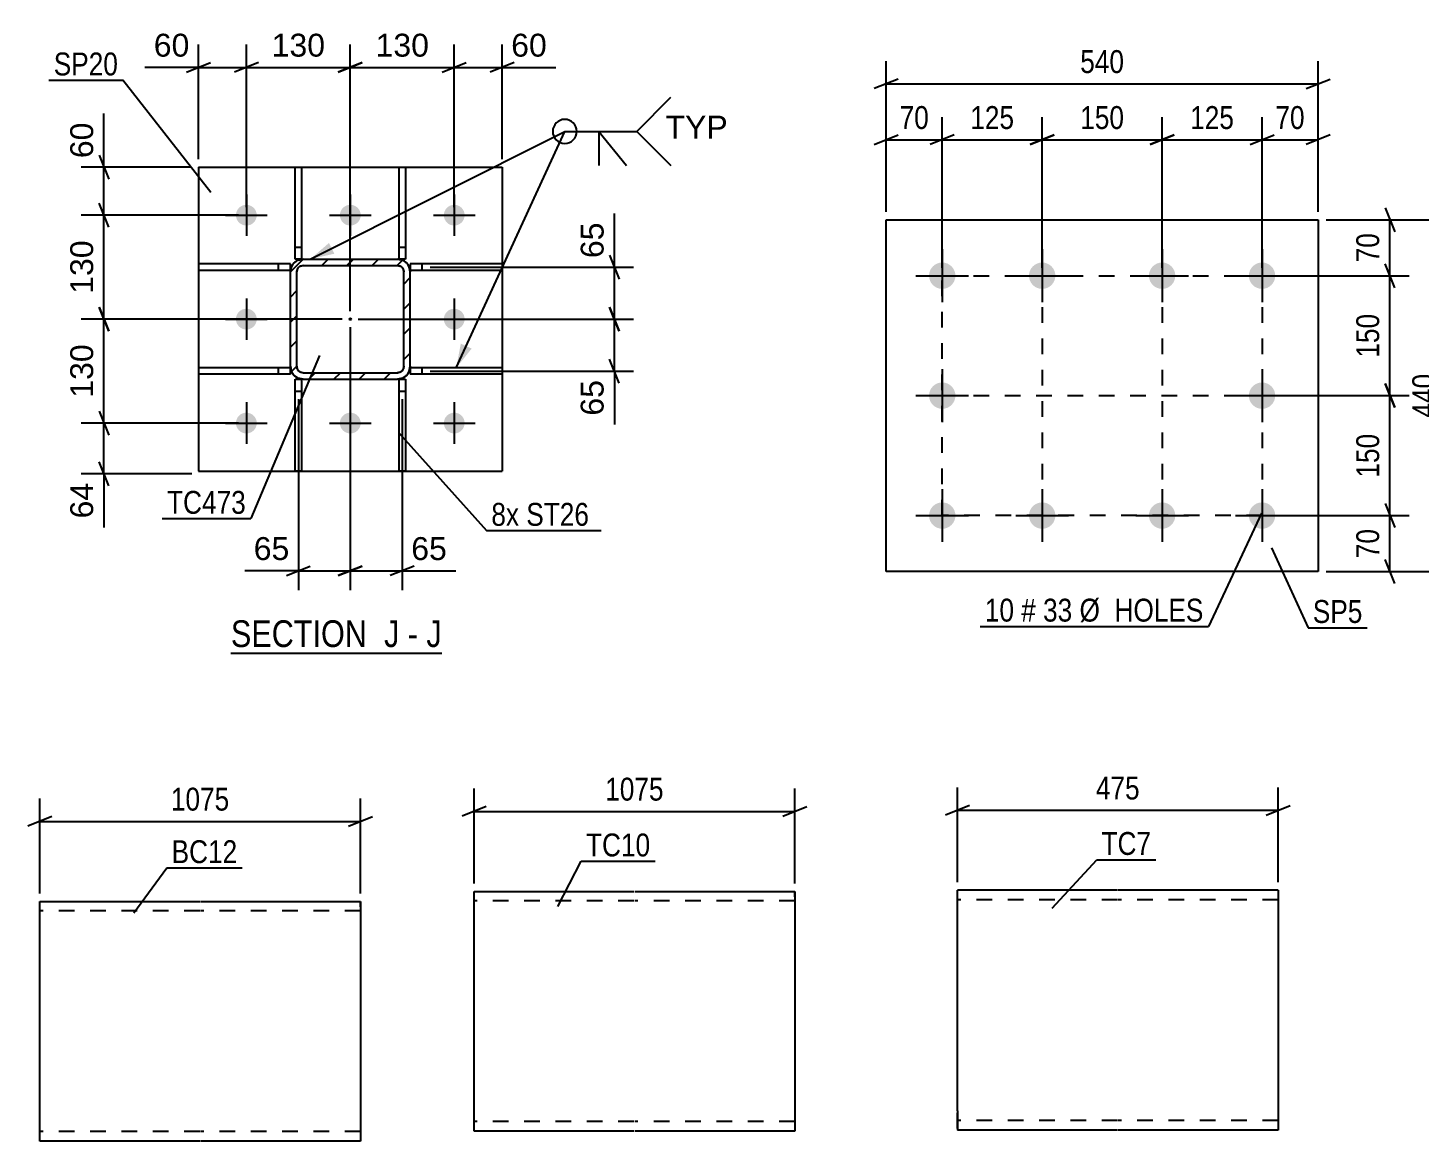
# Model space of a CAD drawing. Header units: millimetres. Extents: x 0 to 841, y 0 to 594.
# Drawn here: x 491 to 665, y 318.2 to 457.5 of the extents above; entities that cross this region are included whole.
import ezdxf

# ---------------------------------------------------------------- set-up
doc = ezdxf.new("R2010")
doc.units = ezdxf.units.MM
doc.linetypes.add('DXK_LINE_DOT2', pattern=[3.9198, 1.9599, -1.9599])
doc.linetypes.add('DXK_LINE_DOT3', pattern=[5.9187, 2.979, -0.9799, 0.9799, -0.9799])
doc.styles.add('Arial', font='ARIAL.TTF', dxfattribs={"height": 0.2})
doc.styles.add('Arial Narrow', font='ARIALN.TTF', dxfattribs={"height": 0.2})

# ---------------------------------------------------------------- blocks, each defined once
blk = doc.blocks.new('Unknown-284856622-21 - 1289')
at = {"color": 6, "linetype": 'Continuous'}
blk.add_line((516.37, 379.3), (542.74, 379.3), dxfattribs=at)
at = {"color": 0, "linetype": 'Continuous'}
for points in [[(534.48, 380.05), (534.48, 383.55), (516.37, 383.55), (516.37, 380.05)], [(537.44, 380.05), (537.44, 383.55), (535.53, 383.55), (535.53, 380.05)], [(539.77, 380.05), (539.77, 383.55), (538.49, 383.55), (538.49, 380.05)], [(542.74, 380.05), (542.74, 383.55), (540.82, 383.55), (540.82, 380.05)]]:
    blk.add_wipeout(points, dxfattribs=at)
at = {"color": 7, "linetype": 'Continuous', "style": 'Arial Narrow'}
for s, p in [('SECTION ', (516.37, 380.05)), ('J', (535.53, 380.05)), ('J', (540.82, 380.05)), ('-', (538.49, 380.05))]:
    blk.add_text(s, height=3.34, dxfattribs=at).set_placement(p)
blk = doc.blocks.new('Part-284856622-1387 - 1289')
at = {"color": 2, "linetype": 'Continuous'}
for p, q in [((523.8, 414.96), (512.3, 414.96)), ((512.3, 414.96), (512.3, 414.16)), ((523.8, 414.16), (512.3, 414.16)), ((523.8, 414.16), (523.8, 414.96))]:
    blk.add_line(p, q, dxfattribs=at)
at = {"color": 7, "linetype": 'DXK_LINE_DOT2'}
blk.add_line((522.3, 414.16), (522.3, 414.96), dxfattribs=at)
blk = doc.blocks.new('Part-284856622-1392 - 1289')
at = {"color": 2, "linetype": 'Continuous'}
for p, q in [((550.3, 427.96), (538.8, 427.96)), ((538.8, 427.96), (538.8, 427.16)), ((550.3, 427.16), (538.8, 427.16)), ((550.3, 427.96), (550.3, 427.16))]:
    blk.add_line(p, q, dxfattribs=at)
at = {"color": 7, "linetype": 'DXK_LINE_DOT2'}
blk.add_line((540.3, 427.16), (540.3, 427.96), dxfattribs=at)
blk = doc.blocks.new('Part-284856622-1336 - 1289')
at = {"linetype": 'Continuous'}
h = blk.add_hatch(dxfattribs=at)
h.set_pattern_fill('', scale=0.7, style=0, pattern_type=0)
h.set_pattern_definition([(45, (525.3967, 428.5623), (-1.57154, 1.57154), [])])
h.paths.add_polyline_path([(537.2, 428.56), (525.4, 428.56), (524.78, 428.44), (524.27, 428.09), (523.92, 427.57), (523.8, 426.96), (523.8, 415.16), (523.92, 414.55), (524.27, 414.03), (524.78, 413.68), (525.4, 413.56), (537.2, 413.56), (537.81, 413.68), (538.33, 414.03), (538.67, 414.55), (538.8, 415.16), (538.8, 426.96), (538.67, 427.57), (538.33, 428.09), (537.81, 428.44)])
h.paths.add_polyline_path([(537.94, 427.27), (538, 426.96), (538, 415.16), (537.94, 414.86), (537.76, 414.6), (537.5, 414.42), (537.2, 414.36), (525.4, 414.36), (525.09, 414.42), (524.83, 414.6), (524.66, 414.86), (524.6, 415.16), (524.6, 426.96), (524.66, 427.27), (524.83, 427.53), (525.09, 427.7), (525.4, 427.76), (537.2, 427.76), (537.5, 427.7), (537.76, 427.53)])
blk.add_hatch(color=246, dxfattribs=at).paths.add_polyline_path([(531.3, 420.96, -1), (531.3, 421.16, -1)])
at = {"color": 7, "linetype": 'DXK_LINE_DOT2'}
for p, q in [((524.78, 428.44), (525.4, 428.56)), ((525.4, 428.56), (537.2, 428.56)), ((537.2, 428.56), (537.81, 428.44)), ((523.8, 426.96), (523.92, 427.57)), ((523.8, 415.16), (523.8, 426.96)), ((524.66, 427.27), (524.6, 426.96)), ((524.6, 415.16), (524.6, 426.96)), ((525.4, 427.76), (525.09, 427.7)), ((525.4, 427.76), (537.2, 427.76)), ((537.5, 427.7), (537.2, 427.76)), ((538, 426.96), (537.94, 427.27)), ((538, 415.16), (538, 426.96)), ((538.67, 427.57), (538.8, 426.96)), ((538.8, 415.16), (538.8, 426.96)), ((523.92, 414.55), (523.8, 415.16)), ((524.6, 415.16), (524.66, 414.86)), ((525.09, 414.42), (525.4, 414.36)), ((525.4, 414.36), (537.2, 414.36)), ((537.2, 414.36), (537.5, 414.42)), ((537.94, 414.86), (538, 415.16)), ((538.8, 415.16), (538.67, 414.55)), ((525.4, 413.56), (524.78, 413.68)), ((525.4, 413.56), (537.2, 413.56)), ((537.81, 413.68), (537.2, 413.56))]:
    blk.add_line(p, q, dxfattribs=at)
at = {"color": 2, "linetype": 'Continuous'}
for p, q in [((525.4, 428.56), (524.78, 428.44)), ((525.4, 428.56), (537.2, 428.56)), ((537.81, 428.44), (537.2, 428.56)), ((523.92, 427.57), (523.8, 426.96)), ((523.8, 415.16), (523.8, 426.96)), ((524.6, 426.96), (524.66, 427.27)), ((524.6, 415.16), (524.6, 426.96)), ((525.09, 427.7), (525.4, 427.76)), ((525.4, 427.76), (537.2, 427.76)), ((537.2, 427.76), (537.5, 427.7)), ((537.94, 427.27), (538, 426.96)), ((538, 415.16), (538, 426.96)), ((538.8, 426.96), (538.67, 427.57)), ((538.8, 415.16), (538.8, 426.96)), ((523.8, 415.16), (523.92, 414.55)), ((524.66, 414.86), (524.6, 415.16)), ((525.4, 414.36), (525.09, 414.42)), ((525.4, 414.36), (537.2, 414.36)), ((537.5, 414.42), (537.2, 414.36)), ((538, 415.16), (537.94, 414.86)), ((538.67, 414.55), (538.8, 415.16)), ((524.78, 413.68), (525.4, 413.56)), ((525.4, 413.56), (537.2, 413.56)), ((537.2, 413.56), (537.81, 413.68))]:
    blk.add_line(p, q, dxfattribs=at)
at = {"color": 7, "linetype": 'DXK_LINE_DOT3'}
blk.add_line((531.3, 421.06), (531.3, 421.06), dxfattribs=at)
at = {"color": 246, "linetype": 'DXK_LINE_DOT2'}
blk.add_line((531.3, 421.06), (531.3, 421.06), dxfattribs=at)
at = {"color": 246, "linetype": 'Continuous'}
blk.add_circle((531.3, 421.06), 0.1, dxfattribs=at)
at = {"color": 7, "linetype": 'DXK_LINE_DOT2'}
for centre, radius, start, end in [((525.4, 426.96), 1.6, 112.5, 157.5), ((537.2, 426.96), 1.6, 22.5, 67.5), ((525.4, 426.96), 0.8, 112.5, 157.5), ((537.2, 426.96), 0.8, 22.5, 67.5), ((525.4, 415.16), 1.6, 202.5, 247.5), ((525.4, 415.16), 0.8, 202.5, 247.5), ((537.2, 415.16), 0.8, 292.5, 337.5), ((537.2, 415.16), 1.6, 292.5, 337.5)]:
    blk.add_arc(centre, radius, start, end, dxfattribs=at)
at = {"color": 2, "linetype": 'Continuous'}
for centre, radius, start, end in [((525.4, 426.96), 1.6, 112.5, 157.5), ((537.2, 426.96), 1.6, 22.5, 67.5), ((525.4, 426.96), 0.8, 112.5, 157.5), ((537.2, 426.96), 0.8, 22.5, 67.5), ((525.4, 415.16), 1.6, 202.5, 247.5), ((525.4, 415.16), 0.8, 202.5, 247.5), ((537.2, 415.16), 0.8, 292.5, 337.5), ((537.2, 415.16), 1.6, 292.5, 337.5)]:
    blk.add_arc(centre, radius, start, end, dxfattribs=at)
blk = doc.blocks.new('Bolt-284856622-1345 - 1289')
at = {"linetype": 'Continuous'}
for points in [[(519.6, 434.06, -1), (517, 434.06, -1)], [(532.6, 434.06, -1), (530, 434.06, -1)], [(545.6, 434.06, -1), (543, 434.06, -1)], [(519.6, 421.06, -1), (517, 421.06, -1)], [(545.6, 421.06, -1), (543, 421.06, -1)], [(519.6, 408.06, -1), (517, 408.06, -1)], [(532.6, 408.06, -1), (530, 408.06, -1)], [(545.6, 408.06, -1), (543, 408.06, -1)]]:
    blk.add_hatch(color=1, dxfattribs=at).paths.add_polyline_path(points)
at = {"color": 1, "linetype": 'Continuous'}
for p, q in [((518.3, 436.66), (518.3, 431.46)), ((531.3, 436.66), (531.3, 431.46)), ((544.3, 436.66), (544.3, 431.46)), ((515.7, 434.06), (520.9, 434.06)), ((528.7, 434.06), (533.9, 434.06)), ((541.7, 434.06), (546.9, 434.06)), ((518.3, 423.66), (518.3, 418.46)), ((544.3, 423.66), (544.3, 418.46)), ((515.7, 421.06), (520.9, 421.06)), ((541.7, 421.06), (546.9, 421.06)), ((518.3, 410.66), (518.3, 405.46)), ((531.3, 410.66), (531.3, 405.46)), ((544.3, 410.66), (544.3, 405.46)), ((515.7, 408.06), (520.9, 408.06)), ((528.7, 408.06), (533.9, 408.06)), ((541.7, 408.06), (546.9, 408.06))]:
    blk.add_line(p, q, dxfattribs=at)
blk = doc.blocks.new('Part-284856622-1382 - 1289')
at = {"color": 2, "linetype": 'Continuous'}
for p, q in [((523.8, 427.96), (512.3, 427.96)), ((512.3, 427.96), (512.3, 427.16)), ((523.8, 427.16), (512.3, 427.16)), ((523.8, 427.16), (523.8, 427.96))]:
    blk.add_line(p, q, dxfattribs=at)
at = {"color": 7, "linetype": 'DXK_LINE_DOT2'}
blk.add_line((522.3, 427.16), (522.3, 427.96), dxfattribs=at)
blk = doc.blocks.new('Part-284856622-1397 - 1289')
at = {"color": 2, "linetype": 'Continuous'}
for p, q in [((550.3, 414.96), (538.8, 414.96)), ((538.8, 414.96), (538.8, 414.16)), ((550.3, 414.16), (538.8, 414.16)), ((550.3, 414.96), (550.3, 414.16))]:
    blk.add_line(p, q, dxfattribs=at)
at = {"color": 7, "linetype": 'DXK_LINE_DOT2'}
blk.add_line((540.3, 414.16), (540.3, 414.96), dxfattribs=at)
blk = doc.blocks.new('Part-284856622-1402 - 1289')
at = {"color": 2, "linetype": 'Continuous'}
for p, q in [((537.4, 428.56), (537.4, 440.06)), ((537.4, 440.06), (538.2, 440.06)), ((538.2, 440.06), (538.2, 428.56)), ((538.2, 428.56), (537.4, 428.56))]:
    blk.add_line(p, q, dxfattribs=at)
at = {"color": 7, "linetype": 'DXK_LINE_DOT2'}
blk.add_line((537.4, 430.06), (538.2, 430.06), dxfattribs=at)
blk = doc.blocks.new('Part-284856622-1407 - 1289')
at = {"color": 2, "linetype": 'Continuous'}
for p, q in [((524.4, 428.56), (524.4, 440.06)), ((524.4, 440.06), (525.2, 440.06)), ((525.2, 440.06), (525.2, 428.56)), ((525.2, 428.56), (524.4, 428.56))]:
    blk.add_line(p, q, dxfattribs=at)
at = {"color": 7, "linetype": 'DXK_LINE_DOT2'}
blk.add_line((524.4, 430.06), (525.2, 430.06), dxfattribs=at)
blk = doc.blocks.new('Part-284856622-1412 - 1289')
at = {"color": 2, "linetype": 'Continuous'}
for p, q in [((537.4, 402.06), (537.4, 413.56)), ((537.4, 413.56), (538.2, 413.56)), ((538.2, 413.56), (538.2, 402.06)), ((538.2, 402.06), (537.4, 402.06))]:
    blk.add_line(p, q, dxfattribs=at)
at = {"color": 7, "linetype": 'DXK_LINE_DOT2'}
blk.add_line((537.4, 412.06), (538.2, 412.06), dxfattribs=at)
blk = doc.blocks.new('Part-284856622-1417 - 1289')
at = {"color": 2, "linetype": 'Continuous'}
for p, q in [((524.4, 402.06), (524.4, 413.56)), ((524.4, 413.56), (525.2, 413.56)), ((525.2, 413.56), (525.2, 402.06)), ((525.2, 402.06), (524.4, 402.06))]:
    blk.add_line(p, q, dxfattribs=at)
at = {"color": 7, "linetype": 'DXK_LINE_DOT2'}
blk.add_line((524.4, 412.06), (525.2, 412.06), dxfattribs=at)
blk = doc.blocks.new('Part-284856622-1474 - 1289')
at = {"color": 2, "linetype": 'Continuous'}
for p, q in [((512.3, 440.06), (550.3, 440.06)), ((512.3, 440.06), (512.3, 402.06)), ((550.3, 440.06), (550.3, 402.06)), ((512.3, 402.06), (550.3, 402.06))]:
    blk.add_line(p, q, dxfattribs=at)
blk = doc.blocks.new('Part-284856622-5998 - 5991')
at = {"color": 2, "linetype": 'Continuous'}
for p, q in [((546.78, 321.89), (546.78, 349.49)), ((546.78, 349.49), (566.78, 349.49)), ((566.88, 349.49), (586.88, 349.49)), ((586.88, 349.49), (586.88, 348.79)), ((586.88, 348.79), (586.88, 319.49)), ((546.78, 319.49), (546.78, 321.89)), ((566.78, 319.49), (546.78, 319.49)), ((586.88, 319.49), (566.88, 319.49))]:
    blk.add_line(p, q, dxfattribs=at)
at = {"color": 7, "linetype": 'DXK_LINE_DOT2'}
for p, q in [((566.78, 348.29), (546.78, 348.29)), ((586.88, 348.29), (566.88, 348.29)), ((586.88, 348.79), (586.88, 349.31)), ((546.78, 319.67), (546.78, 321.89)), ((546.78, 320.69), (546.78, 320.78)), ((566.78, 320.69), (546.78, 320.69)), ((586.88, 320.69), (566.88, 320.69)), ((586.88, 320.69), (586.88, 320.78))]:
    blk.add_line(p, q, dxfattribs=at)
blk = doc.blocks.new('Part-284856622-6021 - 6015')
at = {"color": 2, "linetype": 'Continuous'}
for p, q in [((492.47, 320.64), (492.47, 348.24)), ((492.47, 348.24), (512.47, 348.24)), ((512.57, 348.24), (532.57, 348.24)), ((532.57, 348.24), (532.57, 347.54)), ((532.57, 347.54), (532.57, 318.24)), ((492.47, 318.24), (492.47, 320.64)), ((512.47, 318.24), (492.47, 318.24)), ((532.57, 318.24), (512.57, 318.24))]:
    blk.add_line(p, q, dxfattribs=at)
at = {"color": 7, "linetype": 'DXK_LINE_DOT2'}
for p, q in [((532.57, 347.54), (532.57, 348.06)), ((512.47, 347.04), (492.47, 347.04)), ((532.57, 347.04), (512.57, 347.04)), ((492.47, 318.43), (492.47, 320.64)), ((492.47, 319.44), (492.47, 319.54)), ((512.47, 319.44), (492.47, 319.44)), ((532.57, 319.44), (512.57, 319.44)), ((532.57, 319.44), (532.57, 319.54))]:
    blk.add_line(p, q, dxfattribs=at)
blk = doc.blocks.new('Bolt-284856622-6213 - 6179')
at = {"linetype": 'Continuous'}
for points in [[(605.33, 428.14, -1), (605.33, 424.84, -1)], [(617.83, 428.14, -1), (617.83, 424.84, -1)], [(632.83, 428.14, -1), (632.83, 424.84, -1)], [(645.33, 428.14, -1), (645.33, 424.84, -1)], [(605.33, 413.14, -1), (605.33, 409.84, -1)], [(645.33, 413.14, -1), (645.33, 409.84, -1)], [(605.33, 398.14, -1), (605.33, 394.84, -1)], [(617.83, 398.14, -1), (617.83, 394.84, -1)], [(632.83, 398.14, -1), (632.83, 394.84, -1)], [(645.33, 398.14, -1), (645.33, 394.84, -1)]]:
    blk.add_hatch(color=1, dxfattribs=at).paths.add_polyline_path(points)
at = {"color": 1, "linetype": 'Continuous'}
for p, q in [((605.33, 429.79), (605.33, 423.19)), ((617.83, 429.79), (617.83, 423.19)), ((632.83, 429.79), (632.83, 423.19)), ((645.33, 429.79), (645.33, 423.19)), ((602.03, 426.49), (608.63, 426.49)), ((614.53, 426.49), (621.13, 426.49)), ((629.53, 426.49), (636.13, 426.49)), ((642.03, 426.49), (648.63, 426.49)), ((605.33, 414.79), (605.33, 408.19)), ((645.33, 414.79), (645.33, 408.19)), ((602.03, 411.49), (608.63, 411.49)), ((642.03, 411.49), (648.63, 411.49)), ((605.33, 399.79), (605.33, 393.19)), ((617.83, 399.79), (617.83, 393.19)), ((632.83, 399.79), (632.83, 393.19)), ((645.33, 399.79), (645.33, 393.19)), ((602.03, 396.49), (608.63, 396.49)), ((614.53, 396.49), (621.13, 396.49)), ((629.53, 396.49), (636.13, 396.49)), ((642.03, 396.49), (648.63, 396.49))]:
    blk.add_line(p, q, dxfattribs=at)
blk = doc.blocks.new('Part-284856622-6218 - 6179')
at = {"color": 2, "linetype": 'Continuous'}
for p, q in [((598.33, 389.49), (598.33, 433.49)), ((598.33, 433.49), (652.33, 433.49)), ((652.33, 433.49), (652.33, 389.49)), ((652.33, 389.49), (598.33, 389.49))]:
    blk.add_line(p, q, dxfattribs=at)
blk = doc.blocks.new('Part-284856622-14440 - 14439')
at = {"color": 2, "linetype": 'Continuous'}
for p, q in [((627.25, 349.63), (607.25, 349.63)), ((607.25, 322.03), (607.25, 349.63)), ((647.35, 349.63), (627.35, 349.63)), ((647.35, 349.63), (647.35, 319.63)), ((607.25, 322.03), (607.25, 319.63)), ((627.25, 319.63), (607.25, 319.63)), ((647.35, 319.63), (627.35, 319.63))]:
    blk.add_line(p, q, dxfattribs=at)
at = {"color": 7, "linetype": 'DXK_LINE_DOT2'}
for p, q in [((627.25, 348.43), (607.25, 348.43)), ((647.35, 348.43), (627.35, 348.43)), ((607.25, 319.81), (607.25, 322.03)), ((607.25, 320.83), (607.25, 320.92)), ((627.25, 320.83), (607.25, 320.83)), ((647.35, 320.83), (627.35, 320.83)), ((647.35, 320.83), (647.35, 320.92))]:
    blk.add_line(p, q, dxfattribs=at)
blk = doc.blocks.new('Rectangle-284856622-6314 - 6179')
at = {"color": 1, "linetype": 'DXK_LINE_DOT2'}
blk.add_lwpolyline([(605.33, 426.49), (645.33, 426.49), (645.33, 396.49), (605.33, 396.49), (605.33, 426.49)], close=True, dxfattribs=at)
blk = doc.blocks.new('Line-284856622-6307 - 6179')
at = {"color": 1, "linetype": 'DXK_LINE_DOT2'}
blk.add_line((617.83, 426.49), (617.83, 396.49), dxfattribs=at)
blk = doc.blocks.new('Line-284856622-6300 - 6179')
at = {"color": 1, "linetype": 'DXK_LINE_DOT2'}
blk.add_line((632.83, 426.49), (632.83, 396.49), dxfattribs=at)
blk = doc.blocks.new('Line-284856622-6293 - 6179')
at = {"color": 1, "linetype": 'DXK_LINE_DOT2'}
blk.add_line((605.33, 411.49), (645.33, 411.49), dxfattribs=at)
blk = doc.blocks.new('StraightDimension-284856622-1486 - 1289')
at = {"color": 7, "linetype": 'Continuous'}
for p, q in [((563.73, 422.56), (564.93, 419.56)), ((532.3, 421.06), (566.73, 421.06)), ((564.33, 414.56), (564.33, 421.06)), ((564.93, 413.06), (563.73, 416.06)), ((541.3, 414.56), (566.73, 414.56))]:
    blk.add_line(p, q, dxfattribs=at)
at = {"color": 0}
blk.add_wipeout([(563.58, 414.04), (559.38, 414.04), (559.38, 408.39), (563.58, 408.39)], dxfattribs=at)
at = {"color": 7, "linetype": 'Continuous'}
blk.add_line((564.33, 414.56), (564.33, 407.87), dxfattribs=at)
blk.add_line((564.33, 414.56), (564.33, 407.87), dxfattribs=at)
at = {"color": 3, "style": 'Arial'}
blk.add_text('65', height=2.865, rotation=90.0002, dxfattribs=at).set_placement((562.98, 408.99))
blk = doc.blocks.new('StraightDimension-284856622-1511 - 1289')
at = {"color": 7, "linetype": 'Continuous'}
for p, q in [((499.89, 441.56), (501.09, 438.56)), ((511.3, 440.06), (497.64, 440.06)), ((500.49, 434.06), (500.49, 440.06)), ((501.09, 432.56), (499.89, 435.56)), ((517.3, 434.06), (497.64, 434.06))]:
    blk.add_line(p, q, dxfattribs=at)
at = {"color": 0}
blk.add_wipeout([(499.74, 446.23), (495.54, 446.23), (495.54, 440.59), (499.74, 440.59)], dxfattribs=at)
at = {"color": 7, "linetype": 'Continuous'}
blk.add_line((500.49, 440.06), (500.49, 446.76), dxfattribs=at)
blk.add_line((500.49, 440.06), (500.49, 446.76), dxfattribs=at)
at = {"color": 3, "style": 'Arial'}
blk.add_text('60', height=2.865, rotation=90.0002, dxfattribs=at).set_placement((499.14, 441.19))
blk = doc.blocks.new('StraightDimension-284856622-1477 - 1289')
at = {"color": 7, "linetype": 'Continuous'}
for p, q in [((563.73, 429.06), (564.93, 426.06)), ((541.3, 427.56), (566.73, 427.56)), ((564.33, 421.06), (564.33, 427.56)), ((564.93, 419.56), (563.73, 422.56)), ((532.3, 421.06), (566.73, 421.06))]:
    blk.add_line(p, q, dxfattribs=at)
at = {"color": 0}
blk.add_wipeout([(563.58, 433.73), (559.38, 433.73), (559.38, 428.09), (563.58, 428.09)], dxfattribs=at)
at = {"color": 7, "linetype": 'Continuous'}
blk.add_line((564.33, 427.56), (564.33, 434.26), dxfattribs=at)
blk.add_line((564.33, 427.56), (564.33, 434.26), dxfattribs=at)
at = {"color": 3, "style": 'Arial'}
blk.add_text('65', height=2.865, rotation=90.0002, dxfattribs=at).set_placement((562.98, 428.69))
blk = doc.blocks.new('StraightDimension-284856622-1492 - 1289')
at = {"color": 7, "linetype": 'Continuous'}
for p, q in [((499.89, 409.56), (501.09, 406.56)), ((517.3, 408.06), (497.64, 408.06)), ((500.49, 401.7), (500.49, 408.06)), ((501.09, 400.2), (499.89, 403.2)), ((511.48, 401.7), (497.64, 401.7))]:
    blk.add_line(p, q, dxfattribs=at)
at = {"color": 0}
blk.add_wipeout([(499.74, 401.18), (495.54, 401.18), (495.54, 395.53), (499.74, 395.53)], dxfattribs=at)
at = {"color": 7, "linetype": 'Continuous'}
blk.add_line((500.49, 401.7), (500.49, 395.01), dxfattribs=at)
blk.add_line((500.49, 401.7), (500.49, 395.01), dxfattribs=at)
at = {"color": 3, "style": 'Arial'}
blk.add_text('64', height=2.865, rotation=90.0002, dxfattribs=at).set_placement((499.14, 396.13))
blk = doc.blocks.new('StraightDimension-284856622-1499 - 1289')
at = {"color": 7, "linetype": 'Continuous'}
for p, q in [((501.09, 419.56), (499.89, 422.56)), ((530.3, 421.06), (497.64, 421.06)), ((500.49, 408.06), (500.49, 421.06)), ((499.89, 409.56), (501.09, 406.56)), ((517.3, 408.06), (497.64, 408.06))]:
    blk.add_line(p, q, dxfattribs=at)
at = {"color": 0}
blk.add_wipeout([(499.74, 418.5), (495.54, 418.5), (495.54, 410.63), (499.74, 410.63)], dxfattribs=at)
at = {"color": 3, "style": 'Arial'}
blk.add_text('130', height=2.865, rotation=90.0002, dxfattribs=at).set_placement((499.14, 411.23))
blk = doc.blocks.new('StraightDimension-284856622-1552 - 1289')
at = {"color": 7, "linetype": 'Continuous'}
for p, q in [((512.3, 441.06), (512.3, 455.39)), ((518.3, 435.06), (518.3, 455.39)), ((510.8, 451.94), (513.8, 453.14)), ((512.3, 452.54), (518.3, 452.54)), ((519.8, 453.14), (516.8, 451.94))]:
    blk.add_line(p, q, dxfattribs=at)
at = {"color": 0}
blk.add_wipeout([(511.77, 453.29), (511.77, 457.49), (506.12, 457.49), (506.12, 453.29)], dxfattribs=at)
at = {"color": 7, "linetype": 'Continuous'}
blk.add_line((512.3, 452.54), (505.6, 452.54), dxfattribs=at)
blk.add_line((512.3, 452.54), (505.6, 452.54), dxfattribs=at)
at = {"color": 3, "style": 'Arial'}
blk.add_text('60', height=2.865, dxfattribs=at).set_placement((506.72, 453.89))
blk = doc.blocks.new('StraightDimension-284856622-1505 - 1289')
at = {"color": 7, "linetype": 'Continuous'}
for p, q in [((501.09, 432.56), (499.89, 435.56)), ((517.3, 434.06), (497.64, 434.06)), ((500.49, 421.06), (500.49, 434.06)), ((499.89, 422.56), (501.09, 419.56)), ((530.3, 421.06), (497.64, 421.06))]:
    blk.add_line(p, q, dxfattribs=at)
at = {"color": 0}
blk.add_wipeout([(499.74, 431.5), (495.54, 431.5), (495.54, 423.63), (499.74, 423.63)], dxfattribs=at)
at = {"color": 3, "style": 'Arial'}
blk.add_text('130', height=2.865, rotation=90.0002, dxfattribs=at).set_placement((499.14, 424.23))
blk = doc.blocks.new('StraightDimension-284856622-1519 - 1289')
at = {"color": 7, "linetype": 'Continuous'}
for p, q in [((531.3, 420.06), (531.3, 387.18)), ((524.8, 411.06), (524.8, 387.18)), ((523.3, 388.98), (526.3, 390.18)), ((532.8, 390.18), (529.8, 388.98)), ((524.8, 389.58), (531.3, 389.58))]:
    blk.add_line(p, q, dxfattribs=at)
at = {"color": 0}
blk.add_wipeout([(524.27, 390.33), (524.27, 394.53), (518.62, 394.53), (518.62, 390.33)], dxfattribs=at)
at = {"color": 7, "linetype": 'Continuous'}
blk.add_line((524.8, 389.58), (518.1, 389.58), dxfattribs=at)
blk.add_line((524.8, 389.58), (518.1, 389.58), dxfattribs=at)
at = {"color": 3, "style": 'Arial'}
blk.add_text('65', height=2.865, dxfattribs=at).set_placement((519.22, 390.93))
blk = doc.blocks.new('StraightDimension-284856622-1526 - 1289')
at = {"color": 7, "linetype": 'Continuous'}
for p, q in [((531.3, 420.06), (531.3, 387.18)), ((537.8, 411.06), (537.8, 387.18)), ((529.8, 388.98), (532.8, 390.18)), ((539.3, 390.18), (536.3, 388.98)), ((531.3, 389.58), (537.8, 389.58))]:
    blk.add_line(p, q, dxfattribs=at)
at = {"color": 0}
blk.add_wipeout([(543.97, 390.33), (543.97, 394.53), (538.32, 394.53), (538.32, 390.33)], dxfattribs=at)
at = {"color": 7, "linetype": 'Continuous'}
blk.add_line((537.8, 389.58), (544.49, 389.58), dxfattribs=at)
blk.add_line((537.8, 389.58), (544.49, 389.58), dxfattribs=at)
at = {"color": 3, "style": 'Arial'}
blk.add_text('65', height=2.865, dxfattribs=at).set_placement((538.92, 390.93))
blk = doc.blocks.new('StraightDimension-284856622-1532 - 1289')
at = {"color": 7, "linetype": 'Continuous'}
for p, q in [((531.3, 422.06), (531.3, 455.39)), ((544.3, 435.06), (544.3, 455.39)), ((532.8, 453.14), (529.8, 451.94)), ((531.3, 452.54), (544.3, 452.54)), ((542.8, 451.94), (545.8, 453.14))]:
    blk.add_line(p, q, dxfattribs=at)
at = {"color": 0}
blk.add_wipeout([(541.73, 453.29), (541.73, 457.49), (533.86, 457.49), (533.86, 453.29)], dxfattribs=at)
at = {"color": 3, "style": 'Arial'}
blk.add_text('130', height=2.865, dxfattribs=at).set_placement((534.46, 453.89))
blk = doc.blocks.new('StraightDimension-284856622-1542 - 1289')
at = {"color": 7, "linetype": 'Continuous'}
for p, q in [((544.3, 435.06), (544.3, 455.39)), ((550.3, 441.06), (550.3, 455.39)), ((542.8, 451.94), (545.8, 453.14)), ((544.3, 452.54), (550.3, 452.54)), ((551.8, 453.14), (548.8, 451.94))]:
    blk.add_line(p, q, dxfattribs=at)
at = {"color": 0}
blk.add_wipeout([(556.47, 453.29), (556.47, 457.49), (550.82, 457.49), (550.82, 453.29)], dxfattribs=at)
at = {"color": 7, "linetype": 'Continuous'}
blk.add_line((550.3, 452.54), (556.99, 452.54), dxfattribs=at)
blk.add_line((550.3, 452.54), (556.99, 452.54), dxfattribs=at)
at = {"color": 3, "style": 'Arial'}
blk.add_text('60', height=2.865, dxfattribs=at).set_placement((551.42, 453.89))
blk = doc.blocks.new('StraightDimension-284856622-1562 - 1289')
at = {"color": 7, "linetype": 'Continuous'}
for p, q in [((518.3, 435.06), (518.3, 455.39)), ((531.3, 422.06), (531.3, 455.39)), ((519.8, 453.14), (516.8, 451.94)), ((518.3, 452.54), (531.3, 452.54)), ((529.8, 451.94), (532.8, 453.14))]:
    blk.add_line(p, q, dxfattribs=at)
at = {"color": 0}
blk.add_wipeout([(528.73, 453.29), (528.73, 457.49), (520.86, 457.49), (520.86, 453.29)], dxfattribs=at)
at = {"color": 3, "style": 'Arial'}
blk.add_text('130', height=2.865, dxfattribs=at).set_placement((521.46, 453.89))
blk = doc.blocks.new('StraightDimension-284856622-6001 - 5991')
at = {"color": 7, "linetype": 'Continuous'}
for p, q in [((546.78, 350.49), (546.78, 362.34)), ((586.88, 350.49), (586.88, 362.34)), ((548.28, 360.09), (545.28, 358.89)), ((546.78, 359.49), (586.88, 359.49)), ((585.38, 358.89), (588.38, 360.09))]:
    blk.add_line(p, q, dxfattribs=at)
at = {"color": 0}
blk.add_wipeout([(571.09, 360.24), (571.09, 364.44), (562.58, 364.44), (562.58, 360.24)], dxfattribs=at)
at = {"color": 3, "style": 'Arial Narrow'}
blk.add_text('1075', height=2.863, dxfattribs=at).set_placement((563.18, 360.84))
blk = doc.blocks.new('StraightDimension-284856622-6027 - 6015')
at = {"color": 7, "linetype": 'Continuous'}
for p, q in [((492.47, 349.24), (492.47, 361.09)), ((532.57, 349.24), (532.57, 361.09)), ((493.97, 358.84), (490.97, 357.64)), ((531.07, 357.64), (534.07, 358.84)), ((492.47, 358.24), (532.57, 358.24))]:
    blk.add_line(p, q, dxfattribs=at)
at = {"color": 0}
blk.add_wipeout([(516.77, 358.99), (516.77, 363.19), (508.26, 363.19), (508.26, 358.99)], dxfattribs=at)
at = {"color": 3, "style": 'Arial Narrow'}
blk.add_text('1075', height=2.863, dxfattribs=at).set_placement((508.86, 359.59))
blk = doc.blocks.new('StraightDimension-284856622-6220 - 6179')
at = {"color": 7, "linetype": 'Continuous'}
for p, q in [((598.33, 434.49), (598.33, 453.34)), ((652.33, 434.49), (652.33, 453.34)), ((599.83, 451.09), (596.83, 449.89)), ((650.83, 449.89), (653.83, 451.09)), ((598.33, 450.49), (652.33, 450.49))]:
    blk.add_line(p, q, dxfattribs=at)
at = {"color": 0}
blk.add_wipeout([(628.67, 451.24), (628.67, 455.44), (621.99, 455.44), (621.99, 451.24)], dxfattribs=at)
at = {"color": 3, "style": 'Arial Narrow'}
blk.add_text('540', height=2.863, dxfattribs=at).set_placement((622.59, 451.84))
blk = doc.blocks.new('StraightDimension-284856622-6231 - 6179')
at = {"color": 7, "linetype": 'Continuous'}
for p, q in [((645.33, 427.49), (645.33, 446.34)), ((652.33, 434.49), (652.33, 446.34)), ((643.83, 442.89), (646.83, 444.09)), ((653.83, 444.09), (650.83, 442.89)), ((645.33, 443.49), (652.33, 443.49))]:
    blk.add_line(p, q, dxfattribs=at)
at = {"color": 0}
blk.add_wipeout([(651.26, 444.24), (651.26, 448.44), (646.4, 448.44), (646.4, 444.24)], dxfattribs=at)
at = {"color": 3, "style": 'Arial Narrow'}
blk.add_text('70', height=2.863, dxfattribs=at).set_placement((647, 444.84))
blk = doc.blocks.new('StraightDimension-284856622-6247 - 6179')
at = {"color": 7, "linetype": 'Continuous'}
for p, q in [((598.33, 434.49), (598.33, 446.34)), ((605.33, 427.49), (605.33, 446.34)), ((596.83, 442.89), (599.83, 444.09)), ((606.83, 444.09), (603.83, 442.89)), ((598.33, 443.49), (605.33, 443.49))]:
    blk.add_line(p, q, dxfattribs=at)
at = {"color": 0}
blk.add_wipeout([(604.26, 444.24), (604.26, 448.44), (599.4, 448.44), (599.4, 444.24)], dxfattribs=at)
at = {"color": 3, "style": 'Arial Narrow'}
blk.add_text('70', height=2.863, dxfattribs=at).set_placement((600, 444.84))
blk = doc.blocks.new('StraightDimension-284856622-6258 - 6179')
at = {"color": 7, "linetype": 'Continuous'}
for p, q in [((653.33, 433.49), (670.73, 433.49)), ((668.93, 431.99), (667.73, 434.99)), ((668.33, 389.49), (668.33, 433.49)), ((667.73, 390.99), (668.93, 387.99)), ((653.33, 389.49), (670.73, 389.49))]:
    blk.add_line(p, q, dxfattribs=at)
at = {"color": 0}
blk.add_wipeout([(667.58, 414.83), (663.38, 414.83), (663.38, 408.14), (667.58, 408.14)], dxfattribs=at)
at = {"color": 3, "style": 'Arial Narrow'}
blk.add_text('440', height=2.863, rotation=90.0002, dxfattribs=at).set_placement((666.98, 408.74))
blk = doc.blocks.new('StraightDimension-284856622-6269 - 6179')
at = {"color": 7, "linetype": 'Continuous'}
for p, q in [((653.33, 433.49), (663.73, 433.49)), ((660.73, 434.99), (661.93, 431.99)), ((661.33, 426.49), (661.33, 433.49)), ((646.33, 426.49), (663.73, 426.49)), ((661.93, 424.99), (660.73, 427.99))]:
    blk.add_line(p, q, dxfattribs=at)
at = {"color": 0}
blk.add_wipeout([(660.58, 432.41), (656.38, 432.41), (656.38, 427.56), (660.58, 427.56)], dxfattribs=at)
at = {"color": 3, "style": 'Arial Narrow'}
blk.add_text('70', height=2.863, rotation=90.0002, dxfattribs=at).set_placement((659.98, 428.16))
blk = doc.blocks.new('StraightDimension-284856622-6283 - 6179')
at = {"color": 7, "linetype": 'Continuous'}
for p, q in [((660.73, 397.99), (661.93, 394.99)), ((646.33, 396.49), (663.73, 396.49)), ((661.33, 389.49), (661.33, 396.49)), ((661.93, 387.99), (660.73, 390.99)), ((653.33, 389.49), (663.73, 389.49))]:
    blk.add_line(p, q, dxfattribs=at)
at = {"color": 0}
blk.add_wipeout([(660.58, 395.41), (656.38, 395.41), (656.38, 390.56), (660.58, 390.56)], dxfattribs=at)
at = {"color": 3, "style": 'Arial Narrow'}
blk.add_text('70', height=2.863, rotation=90.0002, dxfattribs=at).set_placement((659.98, 391.16))
blk = doc.blocks.new('StraightDimension-284856622-17950 - 6179')
at = {"color": 7, "linetype": 'Continuous'}
for p, q in [((605.33, 427.49), (605.33, 446.34)), ((617.83, 427.49), (617.83, 446.34)), ((606.83, 444.09), (603.83, 442.89)), ((616.33, 442.89), (619.33, 444.09)), ((605.33, 443.49), (617.83, 443.49))]:
    blk.add_line(p, q, dxfattribs=at)
at = {"color": 0}
blk.add_wipeout([(614.92, 444.24), (614.92, 448.44), (608.24, 448.44), (608.24, 444.24)], dxfattribs=at)
at = {"color": 3, "style": 'Arial Narrow'}
blk.add_text('125', height=2.863, dxfattribs=at).set_placement((608.84, 444.84))
blk = doc.blocks.new('StraightDimension-284856622-17952 - 6179')
at = {"color": 7, "linetype": 'Continuous'}
for p, q in [((617.83, 427.49), (617.83, 446.34)), ((632.83, 427.49), (632.83, 446.34)), ((619.33, 444.09), (616.33, 442.89)), ((631.33, 442.89), (634.33, 444.09)), ((617.83, 443.49), (632.83, 443.49))]:
    blk.add_line(p, q, dxfattribs=at)
at = {"color": 0}
blk.add_wipeout([(628.67, 444.24), (628.67, 448.44), (621.99, 448.44), (621.99, 444.24)], dxfattribs=at)
at = {"color": 3, "style": 'Arial Narrow'}
blk.add_text('150', height=2.863, dxfattribs=at).set_placement((622.59, 444.84))
blk = doc.blocks.new('StraightDimension-284856622-17954 - 6179')
at = {"color": 7, "linetype": 'Continuous'}
for p, q in [((632.83, 427.49), (632.83, 446.34)), ((645.33, 427.49), (645.33, 446.34)), ((634.33, 444.09), (631.33, 442.89)), ((643.83, 442.89), (646.83, 444.09)), ((632.83, 443.49), (645.33, 443.49))]:
    blk.add_line(p, q, dxfattribs=at)
at = {"color": 0}
blk.add_wipeout([(642.42, 444.24), (642.42, 448.44), (635.74, 448.44), (635.74, 444.24)], dxfattribs=at)
at = {"color": 3, "style": 'Arial Narrow'}
blk.add_text('125', height=2.863, dxfattribs=at).set_placement((636.34, 444.84))
blk = doc.blocks.new('StraightDimension-284856622-17956 - 6179')
at = {"color": 7, "linetype": 'Continuous'}
for p, q in [((661.93, 409.99), (660.73, 412.99)), ((646.33, 411.49), (663.73, 411.49)), ((661.33, 396.49), (661.33, 411.49)), ((660.73, 397.99), (661.93, 394.99)), ((646.33, 396.49), (663.73, 396.49))]:
    blk.add_line(p, q, dxfattribs=at)
at = {"color": 0}
blk.add_wipeout([(660.58, 407.33), (656.38, 407.33), (656.38, 400.64), (660.58, 400.64)], dxfattribs=at)
at = {"color": 3, "style": 'Arial Narrow'}
blk.add_text('150', height=2.863, rotation=90.0002, dxfattribs=at).set_placement((659.98, 401.24))
blk = doc.blocks.new('StraightDimension-284856622-17958 - 6179')
at = {"color": 7, "linetype": 'Continuous'}
for p, q in [((646.33, 426.49), (663.73, 426.49)), ((661.93, 424.99), (660.73, 427.99)), ((661.33, 411.49), (661.33, 426.49)), ((660.73, 412.99), (661.93, 409.99)), ((646.33, 411.49), (663.73, 411.49))]:
    blk.add_line(p, q, dxfattribs=at)
at = {"color": 0}
blk.add_wipeout([(660.58, 422.33), (656.38, 422.33), (656.38, 415.64), (660.58, 415.64)], dxfattribs=at)
at = {"color": 3, "style": 'Arial Narrow'}
blk.add_text('150', height=2.863, rotation=90.0002, dxfattribs=at).set_placement((659.98, 416.24))
blk = doc.blocks.new('StraightDimension-284856622-14593 - 14439')
at = {"color": 7, "linetype": 'Continuous'}
for p, q in [((607.25, 350.63), (607.25, 362.48)), ((647.35, 350.63), (647.35, 362.48)), ((608.75, 360.23), (605.75, 359.03)), ((645.85, 359.03), (648.85, 360.23)), ((607.25, 359.63), (647.35, 359.63))]:
    blk.add_line(p, q, dxfattribs=at)
at = {"color": 0}
blk.add_wipeout([(630.64, 360.38), (630.64, 364.58), (623.95, 364.58), (623.95, 360.38)], dxfattribs=at)
at = {"color": 3, "style": 'Arial Narrow'}
blk.add_text('475', height=2.863, dxfattribs=at).set_placement((624.55, 360.98))
blk = doc.blocks.new('Mark-284856622-1332 - 1289')
at = {"color": 0}
blk.add_wipeout([(518.24, 396.71), (518.24, 399.71), (508.38, 399.71), (508.38, 396.71)], dxfattribs=at)
blk.add_wipeout([(518.24, 396.71), (518.24, 399.71), (508.38, 399.71), (508.38, 396.71)], dxfattribs=at)
at = {"color": 30, "linetype": 'Continuous'}
for p in [(527.46, 416.52), (507.78, 396.11)]:
    blk.add_line(p, (518.84, 396.11), dxfattribs=at)
at = {"color": 3, "style": 'Arial Narrow'}
blk.add_text('TC473', height=2.863, dxfattribs=at).set_placement((508.38, 396.71))
blk = doc.blocks.new('Mark-284856622-1470 - 1289')
at = {"color": 0}
blk.add_wipeout([(502.25, 451.54), (502.25, 454.54), (494.21, 454.54), (494.21, 451.54)], dxfattribs=at)
blk.add_wipeout([(502.25, 451.54), (502.25, 454.54), (494.21, 454.54), (494.21, 451.54)], dxfattribs=at)
at = {"color": 30, "linetype": 'Continuous'}
for p in [(493.61, 450.94), (513.84, 436.89)]:
    blk.add_line(p, (502.85, 450.94), dxfattribs=at)
at = {"color": 3, "style": 'Arial Narrow'}
blk.add_text('SP20', height=2.863, dxfattribs=at).set_placement((494.21, 451.54))
blk = doc.blocks.new('WeldMark-284856622-1571 - 1289')
at = {"linetype": 'Continuous'}
for points in [[(529.31, 429.24), (526.3, 428.57), (528.64, 430.59)], [(546.48, 417.38), (544.55, 414.96), (545.12, 418)]]:
    blk.add_hatch(color=30, dxfattribs=at).paths.add_polyline_path(points)
at = {"color": 30, "linetype": 'Continuous'}
for p, q in [((526.3, 428.57), (558.12, 444.54)), ((544.55, 414.96), (558.12, 444.54)), ((558.12, 444.54), (567.12, 444.54))]:
    blk.add_line(p, q, dxfattribs=at)
at = {"color": 3, "linetype": 'Continuous'}
for q in [(565.83, 440.26), (562.4, 440.26)]:
    blk.add_line((562.4, 444.54), q, dxfattribs=at)
for start, end in [(90, 270), (270, 90)]:
    blk.add_arc((558.12, 444.54), 1.5, start, end, dxfattribs=at)
at = {"color": 0, "linetype": 'Continuous'}
blk.add_wipeout([(578.49, 443.64), (578.49, 446.64), (570.72, 446.64), (570.72, 443.64)], dxfattribs=at)
blk.add_wipeout([(578.49, 443.64), (578.49, 446.64), (570.72, 446.64), (570.72, 443.64)], dxfattribs=at)
at = {"color": 3, "linetype": 'Continuous'}
for q in [(571.4, 448.83), (571.4, 440.26)]:
    blk.add_line((567.12, 444.54), q, dxfattribs=at)
at = {"color": 3, "linetype": 'Continuous', "style": 'Arial'}
blk.add_text('TYP', height=2.865, dxfattribs=at).set_placement((570.72, 443.64))
blk = doc.blocks.new('MarkSet-284856622-1629 - 1289')
at = {"color": 0}
for points in [[(552.41, 395.21), (552.41, 398.21), (548.94, 398.21), (548.94, 395.21)], [(561.16, 395.21), (561.16, 398.21), (553.31, 398.21), (553.31, 395.21)]]:
    blk.add_wipeout(points, dxfattribs=at)
for points in [[(552.41, 395.21), (552.41, 398.21), (548.94, 398.21), (548.94, 395.21)], [(561.16, 395.21), (561.16, 398.21), (553.31, 398.21), (553.31, 395.21)]]:
    blk.add_wipeout(points, dxfattribs=at)
at = {"color": 30, "linetype": 'Continuous'}
for p, q in [((537.4, 406.8), (548.34, 394.61)), ((548.34, 394.61), (562.66, 394.61))]:
    blk.add_line(p, q, dxfattribs=at)
at = {"color": 3, "style": 'Arial Narrow'}
for s, p in [('8x', (548.94, 395.21)), ('ST26', (553.31, 395.21))]:
    blk.add_text(s, height=2.863, dxfattribs=at).set_placement(p)
blk = doc.blocks.new('Mark-284856622-5994 - 5991')
at = {"color": 0}
blk.add_wipeout([(568.82, 353.86), (568.82, 356.86), (560.78, 356.86), (560.78, 353.86)], dxfattribs=at)
blk.add_wipeout([(568.82, 353.86), (568.82, 356.86), (560.78, 356.86), (560.78, 353.86)], dxfattribs=at)
at = {"color": 30, "linetype": 'Continuous'}
for p, q in [((557.26, 347.59), (560.18, 353.26)), ((560.18, 353.26), (569.42, 353.26))]:
    blk.add_line(p, q, dxfattribs=at)
at = {"color": 3, "style": 'Arial Narrow'}
blk.add_text('TC10', height=2.863, dxfattribs=at).set_placement((560.78, 353.86))
blk = doc.blocks.new('Mark-284856622-6017 - 6015')
at = {"color": 0}
blk.add_wipeout([(517.17, 353.02), (517.17, 356.02), (508.95, 356.02), (508.95, 353.02)], dxfattribs=at)
blk.add_wipeout([(517.17, 353.02), (517.17, 356.02), (508.95, 356.02), (508.95, 353.02)], dxfattribs=at)
at = {"color": 30, "linetype": 'Continuous'}
for p, q in [((504.22, 346.8), (508.35, 352.42)), ((508.35, 352.42), (517.77, 352.42))]:
    blk.add_line(p, q, dxfattribs=at)
at = {"color": 3, "style": 'Arial Narrow'}
blk.add_text('BC12', height=2.863, dxfattribs=at).set_placement((508.95, 353.02))
blk = doc.blocks.new('Mark-284856622-6209 - 6179')
at = {"color": 0}
for points in [[(614.31, 383.23), (614.31, 386.23), (610.66, 386.23), (610.66, 383.23)], [(617.04, 383.23), (617.04, 386.23), (615.21, 386.23), (615.21, 383.23)], [(621.6, 383.23), (621.6, 386.23), (617.94, 386.23), (617.94, 383.23)], [(638.02, 383.23), (638.02, 386.23), (622.5, 386.23), (622.5, 383.23)]]:
    blk.add_wipeout(points, dxfattribs=at)
for points in [[(614.31, 383.23), (614.31, 386.23), (610.66, 386.23), (610.66, 383.23)], [(617.04, 383.23), (617.04, 386.23), (615.21, 386.23), (615.21, 383.23)], [(621.6, 383.23), (621.6, 386.23), (617.94, 386.23), (617.94, 383.23)], [(638.02, 383.23), (638.02, 386.23), (622.5, 386.23), (622.5, 383.23)]]:
    blk.add_wipeout(points, dxfattribs=at)
at = {"color": 7, "linetype": 'Continuous'}
for p in [(645.28, 396.78), (610.06, 382.63)]:
    blk.add_line(p, (638.62, 382.63), dxfattribs=at)
at = {"color": 3, "style": 'Arial Narrow'}
for s, height, p in [('10', 2.863, (610.66, 383.23)), ('#', 2.86, (615.21, 383.23)), ('33', 2.863, (617.94, 383.23)), ('Ø  HOLES', 2.863, (622.5, 383.23))]:
    blk.add_text(s, height=height, dxfattribs=at).set_placement(p)
blk = doc.blocks.new('Mark-284856622-6214 - 6179')
at = {"color": 0}
blk.add_wipeout([(657.89, 383.06), (657.89, 386.06), (651.68, 386.06), (651.68, 383.06)], dxfattribs=at)
blk.add_wipeout([(657.89, 383.06), (657.89, 386.06), (651.68, 386.06), (651.68, 383.06)], dxfattribs=at)
at = {"color": 30, "linetype": 'Continuous'}
for p, q in [((646.5, 392.46), (651.08, 382.46)), ((651.08, 382.46), (658.49, 382.46))]:
    blk.add_line(p, q, dxfattribs=at)
at = {"color": 3, "style": 'Arial Narrow'}
blk.add_text('SP5', height=2.863, dxfattribs=at).set_placement((651.68, 383.06))
blk = doc.blocks.new('Mark-284856622-15084 - 14439')
at = {"color": 0}
blk.add_wipeout([(631.46, 354.05), (631.46, 357.05), (625.25, 357.05), (625.25, 354.05)], dxfattribs=at)
blk.add_wipeout([(631.46, 354.05), (631.46, 357.05), (625.25, 357.05), (625.25, 354.05)], dxfattribs=at)
at = {"color": 30, "linetype": 'Continuous'}
for p, q in [((619.07, 347.38), (624.65, 353.45)), ((624.65, 353.45), (632.06, 353.45))]:
    blk.add_line(p, q, dxfattribs=at)
at = {"color": 3, "style": 'Arial Narrow'}
blk.add_text('TC7', height=2.863, dxfattribs=at).set_placement((625.25, 354.05))

msp = doc.modelspace()

# ---------------------------------------------------------------- block references
for name in ['StraightDimension-284856622-6220 - 6179', 'Part-284856622-1474 - 1289', 'Part-284856622-1407 - 1289', 'Part-284856622-1402 - 1289', 'Bolt-284856622-1345 - 1289', 'Part-284856622-6218 - 6179', 'Part-284856622-1336 - 1289', 'Bolt-284856622-6213 - 6179', 'Part-284856622-1382 - 1289', 'Part-284856622-1392 - 1289', 'Rectangle-284856622-6314 - 6179', 'Line-284856622-6307 - 6179', 'Line-284856622-6300 - 6179', 'Part-284856622-1387 - 1289', 'Part-284856622-1397 - 1289', 'Part-284856622-1417 - 1289', 'Part-284856622-1412 - 1289', 'Line-284856622-6293 - 6179', 'Unknown-284856622-21 - 1289', 'StraightDimension-284856622-6001 - 5991', 'StraightDimension-284856622-14593 - 14439', 'StraightDimension-284856622-6027 - 6015', 'Part-284856622-6021 - 6015', 'Part-284856622-5998 - 5991', 'Part-284856622-14440 - 14439']:
    msp.add_blockref(name, (0, 0))

# ---------------------------------------------------------------- next in the draw order: block references
for name in ['StraightDimension-284856622-6247 - 6179', 'StraightDimension-284856622-6231 - 6179', 'StraightDimension-284856622-1511 - 1289', 'StraightDimension-284856622-1486 - 1289', 'StraightDimension-284856622-1492 - 1289', 'Mark-284856622-6209 - 6179', 'Mark-284856622-5994 - 5991', 'Mark-284856622-15084 - 14439', 'Mark-284856622-6017 - 6015']:
    msp.add_blockref(name, (0, 0))

# ---------------------------------------------------------------- next in the draw order: block references
for name in ['StraightDimension-284856622-1552 - 1289', 'StraightDimension-284856622-17950 - 6179', 'StraightDimension-284856622-1477 - 1289', 'StraightDimension-284856622-6258 - 6179', 'StraightDimension-284856622-1499 - 1289']:
    msp.add_blockref(name, (0, 0))

# ---------------------------------------------------------------- next in the draw order: block references
for name in ['Mark-284856622-1470 - 1289', 'StraightDimension-284856622-17952 - 6179', 'StraightDimension-284856622-1505 - 1289', 'StraightDimension-284856622-6269 - 6179', 'StraightDimension-284856622-6283 - 6179']:
    msp.add_blockref(name, (0, 0))

# ---------------------------------------------------------------- next in the draw order: block references
for name in ['StraightDimension-284856622-1532 - 1289', 'StraightDimension-284856622-17954 - 6179', 'StraightDimension-284856622-1519 - 1289', 'StraightDimension-284856622-17956 - 6179', 'Mark-284856622-6214 - 6179']:
    msp.add_blockref(name, (0, 0))

# ---------------------------------------------------------------- next in the draw order: block references
for name in ['StraightDimension-284856622-1562 - 1289', 'StraightDimension-284856622-1542 - 1289', 'StraightDimension-284856622-17958 - 6179', 'StraightDimension-284856622-1526 - 1289', 'Mark-284856622-1332 - 1289']:
    msp.add_blockref(name, (0, 0))

# ---------------------------------------------------------------- next in the draw order: block references
for name in ['WeldMark-284856622-1571 - 1289', 'MarkSet-284856622-1629 - 1289']:
    msp.add_blockref(name, (0, 0))

doc.saveas('drawing.dxf')
